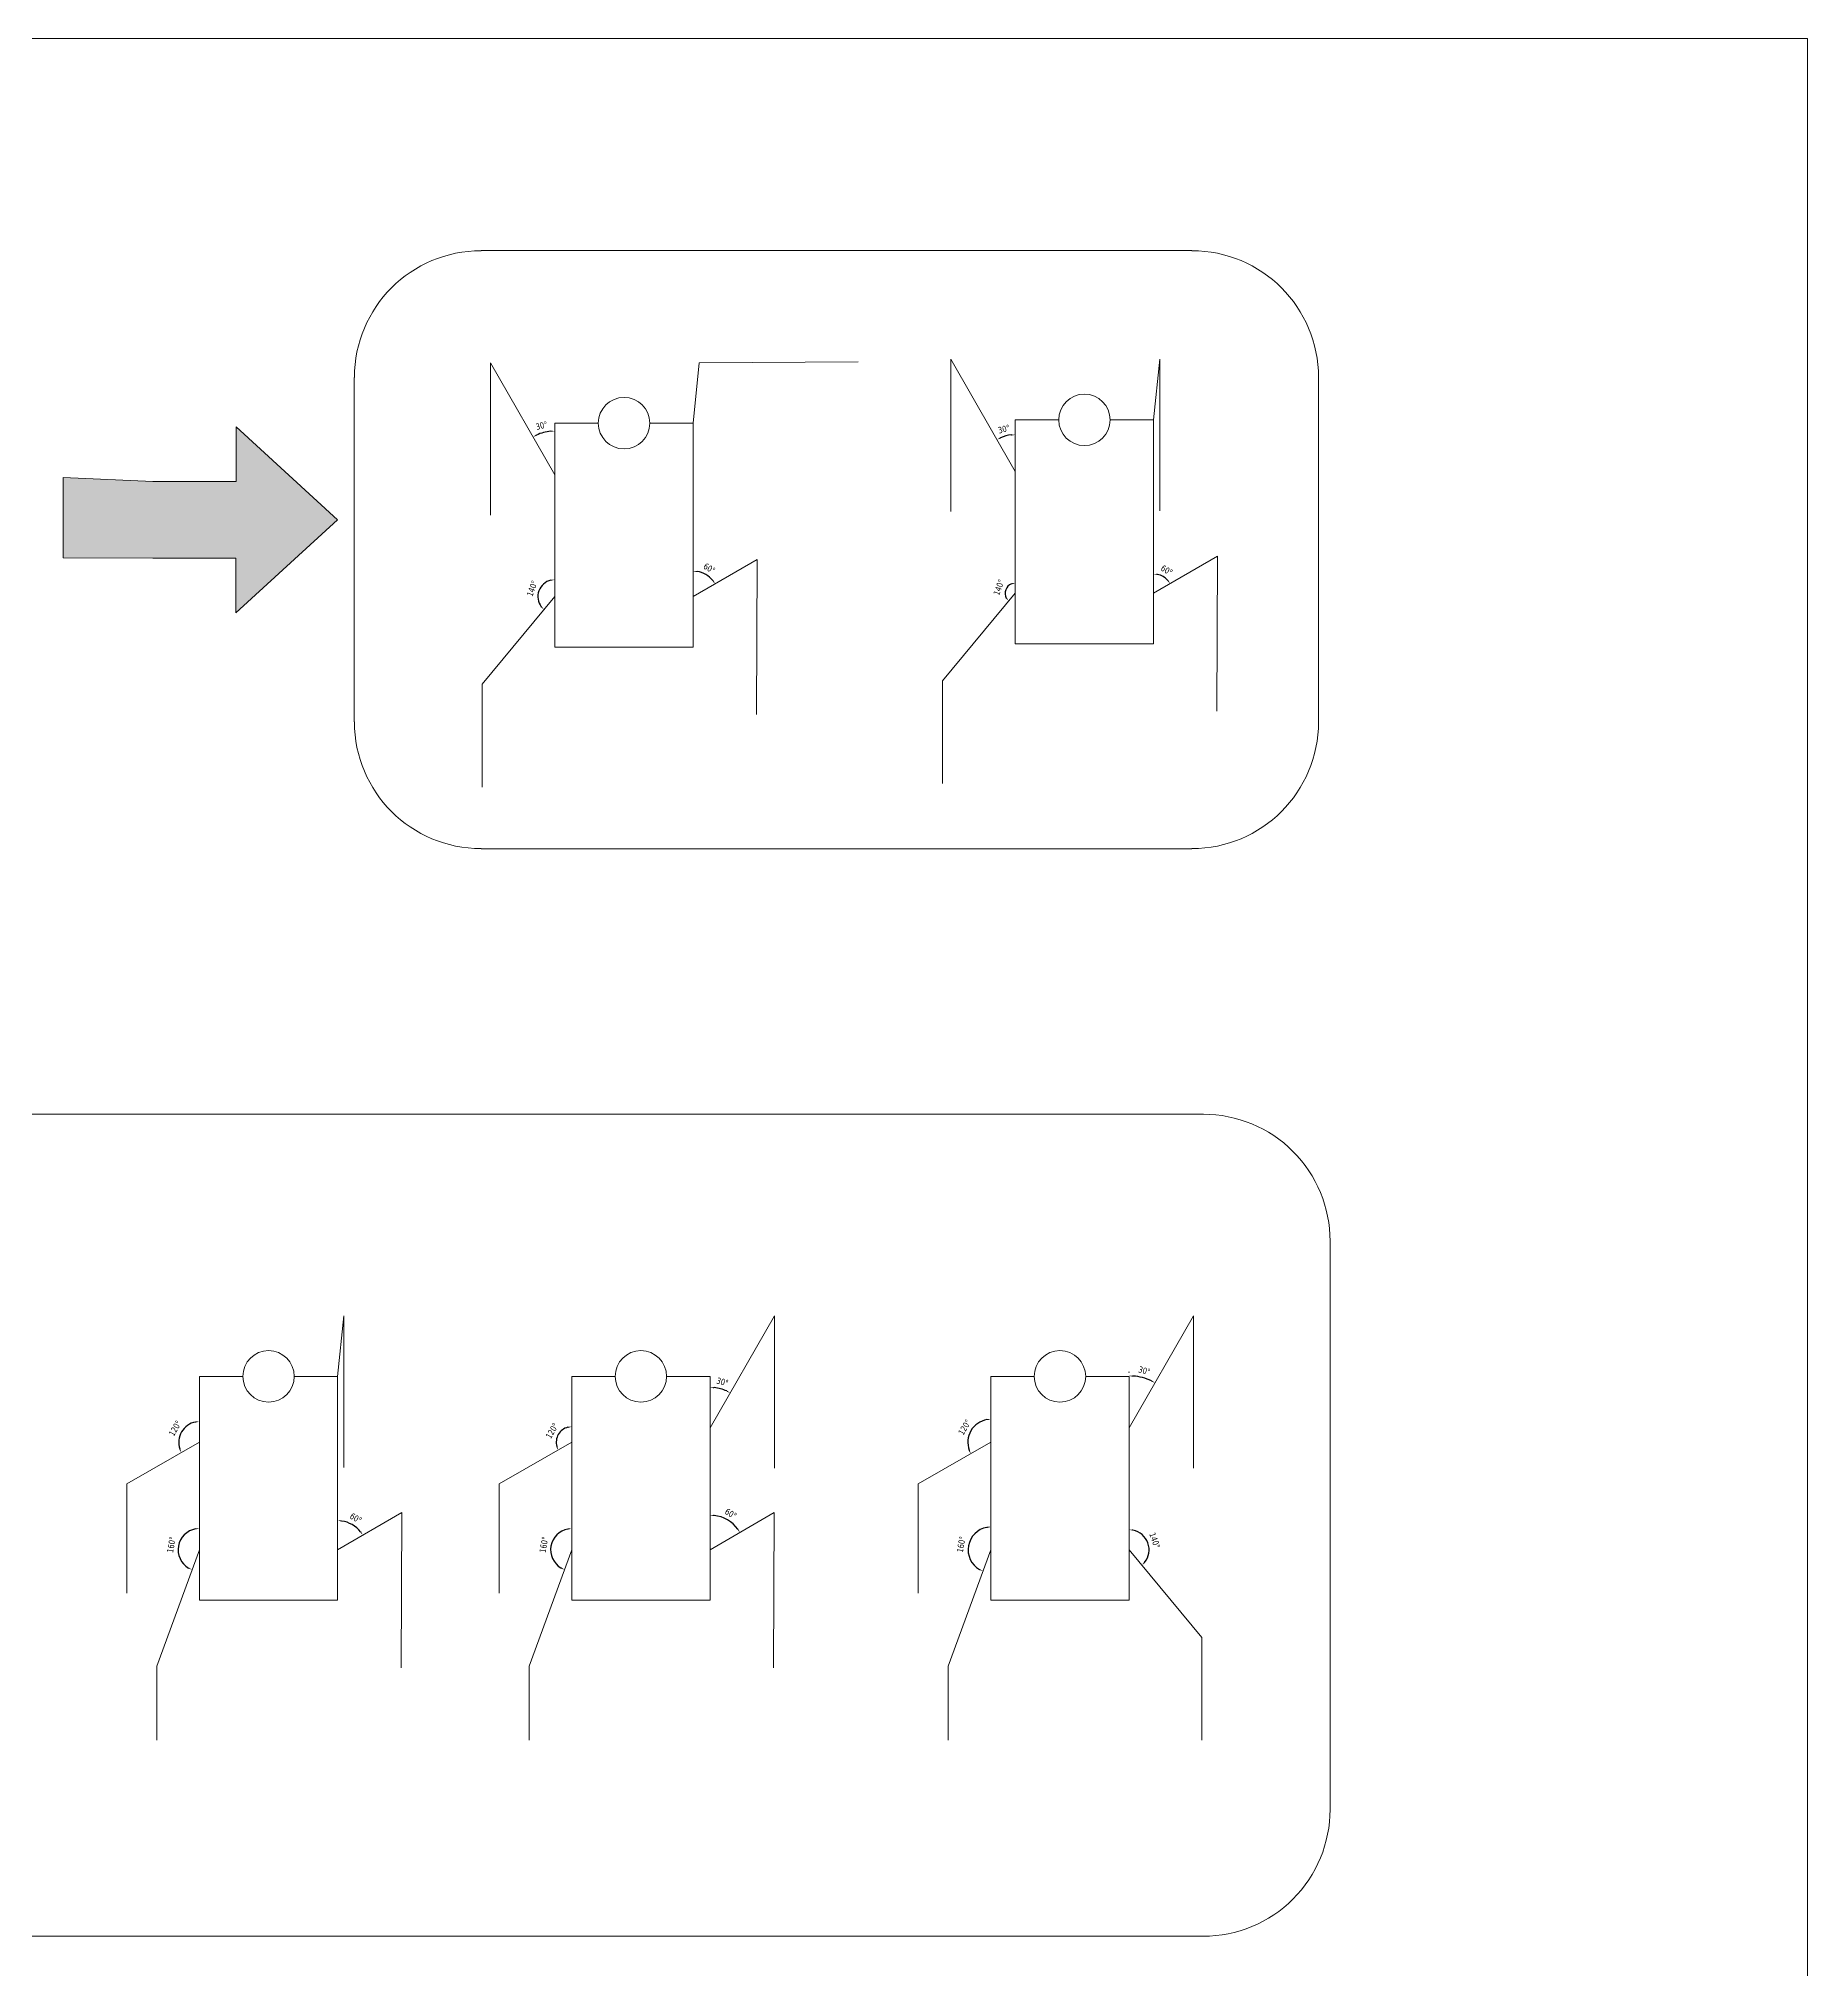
# Model space of a CAD drawing. Header units: millimetres. Extents: x 10966 to 11263, y 6995 to 7205.
# Drawn here: x 11150.7 to 11262.8, y 7082.2 to 7204.6 of the extents above; entities that cross this region are included whole.
import ezdxf

# ---------------------------------------------------------------- set-up
doc = ezdxf.new("R2010")
doc.units = ezdxf.units.MM
doc.header["$MEASUREMENT"] = 0
for name, color, linetype, lineweight in [('DIM', 252, 'Continuous', 18), ('NET LIEN', 255, 'Continuous', 18), ('NetLien', 7, 'Continuous', 30)]:
    doc.layers.add(name, color=color, linetype=linetype, lineweight=lineweight)
doc.styles.add('TEXT1', font='tahoma.ttf', dxfattribs={"width": 0.9})
doc.dimstyles.new('DIM1', dxfattribs={"dimtxt": 2, "dimasz": 1.25, "dimexe": 1.25, "dimexo": 1.25, "dimgap": 1.25, "dimtad": 1, "dimtoh": 1, "dimdec": 0, "dimzin": 0, "dimdsep": 46, "dimtxsty": 'TEXT1', "dimcen": 0.09, "dimclrd": 256, "dimclre": 256, "dimclrt": 256, "dimadec": 0, "dimazin": 0, "dimtfac": 1, "dimtdec": 0, "dimtix": 1, "dimtofl": 0, "dimtmove": 0, "dimatfit": 3, "dimfxl": 1, "dimtolj": 1, "dimtzin": 0, "dimlwd": -1, "dimlwe": -1, "dimarcsym": 0})

# ---------------------------------------------------------------- blocks, each defined once
blk = doc.blocks.new('*D89')
at = {"layer": 'Defpoints', "color": 0, "transparency": 16777216}
for p in [(11179.34, 7184.02), (11182.93, 7179.65), (11183.41, 7180.19), (11183.41, 7176.91), (11183.41, 7165.99)]:
    blk.add_point(p, dxfattribs=at)
at = {"layer": 'NetLien', "transparency": 16777216}
blk.add_arc((11183.41, 7176.91), 2.78, 95.157, 114.6906, dxfattribs=at)
for points in [[(11182.27, 7179.4), (11182.23, 7179.47), (11182.03, 7179.32)], [(11183.16, 7179.72), (11183.17, 7179.64), (11183.41, 7179.69)]]:
    blk.add_solid(points, dxfattribs=at)
at = {"layer": 'NetLien', "transparency": 16777216, "insert": (11182.58, 7180.04), "char_height": 0.4, "attachment_point": 5, "rotation": 14.9238, "style": 'TEXT1'}
blk.add_mtext('\\A1;30°', dxfattribs=at)
blk = doc.blocks.new('*D90')
at = {"layer": 'Defpoints', "color": 0, "transparency": 16777216}
for p in [(11183.41, 7180.19), (11182.63, 7169.93), (11183.41, 7169.2), (11183.41, 7165.99), (11178.8, 7163.65)]:
    blk.add_point(p, dxfattribs=at)
at = {"layer": 'NetLien', "transparency": 16777216}
blk.add_arc((11183.41, 7169.2), 1.07, 103.3932, 216.856, dxfattribs=at)
for points in [[(11183.16, 7170.28), (11183.17, 7170.2), (11183.41, 7170.27)], [(11182.59, 7168.58), (11182.53, 7168.53), (11182.73, 7168.37)]]:
    blk.add_solid(points, dxfattribs=at)
at = {"layer": 'NetLien', "transparency": 16777216, "insert": (11181.98, 7169.72), "char_height": 0.4, "attachment_point": 5, "rotation": 70.1246, "style": 'TEXT1'}
blk.add_mtext('\\A1;140°', dxfattribs=at)
blk = doc.blocks.new('*D91')
at = {"layer": 'Defpoints', "color": 0, "transparency": 16777216}
for p in [(11192.18, 7180.19), (11196.23, 7171.55), (11193.21, 7170.44), (11192.18, 7169.2), (11192.18, 7165.99)]:
    blk.add_point(p, dxfattribs=at)
at = {"layer": 'NetLien', "transparency": 16777216}
blk.add_arc((11192.18, 7169.2), 1.61, 39.0389, 81.1205, dxfattribs=at)
for points in [[(11192.42, 7170.75), (11192.43, 7170.83), (11192.18, 7170.81)], [(11193.47, 7170.24), (11193.4, 7170.19), (11193.57, 7170.01)]]:
    blk.add_solid(points, dxfattribs=at)
at = {"layer": 'NetLien', "transparency": 16777216, "insert": (11193.21, 7170.99), "char_height": 0.4, "attachment_point": 5, "rotation": 330.0797, "style": 'TEXT1'}
blk.add_mtext('\\A1;60°', dxfattribs=at)
blk = doc.blocks.new('*D92')
at = {"layer": 'Defpoints', "color": 0, "transparency": 16777216}
for p in [(11208.52, 7184.24), (11212.2, 7179.42), (11212.6, 7180.4), (11212.6, 7177.13), (11212.6, 7166.21)]:
    blk.add_point(p, dxfattribs=at)
at = {"layer": 'NetLien', "transparency": 16777216}
blk.add_arc((11212.6, 7177.13), 2.33, 96.1613, 113.6864, dxfattribs=at)
for points in [[(11212.35, 7179.48), (11212.35, 7179.4), (11212.6, 7179.45)], [(11211.68, 7179.22), (11211.65, 7179.3), (11211.44, 7179.15)]]:
    blk.add_solid(points, dxfattribs=at)
at = {"layer": 'NetLien', "transparency": 16777216, "insert": (11211.88, 7179.82), "char_height": 0.4, "attachment_point": 5, "rotation": 14.9238, "style": 'TEXT1'}
blk.add_mtext('\\A1;30°', dxfattribs=at)
blk = doc.blocks.new('*D94')
at = {"layer": 'Defpoints', "color": 0, "transparency": 16777216}
for p in [(11221.36, 7180.4), (11225.42, 7171.77), (11222.15, 7170.35), (11221.36, 7169.41), (11221.36, 7166.21)]:
    blk.add_point(p, dxfattribs=at)
at = {"layer": 'NetLien', "transparency": 16777216}
blk.add_arc((11221.36, 7169.41), 1.22, 41.9306, 78.2288, dxfattribs=at)
for points in [[(11221.61, 7170.57), (11221.62, 7170.65), (11221.36, 7170.63)], [(11222.3, 7170.25), (11222.24, 7170.2), (11222.42, 7170.03)]]:
    blk.add_solid(points, dxfattribs=at)
at = {"layer": 'NetLien', "transparency": 16777216, "insert": (11222.2, 7170.87), "char_height": 0.4, "attachment_point": 5, "rotation": 330.0797, "style": 'TEXT1'}
blk.add_mtext('\\A1;60°', dxfattribs=at)
blk = doc.blocks.new('*D95')
at = {"layer": 'Defpoints', "color": 0, "transparency": 16777216}
for p in [(11212.6, 7180.4), (11212.13, 7169.86), (11212.6, 7169.41), (11212.6, 7166.21), (11207.98, 7163.87)]:
    blk.add_point(p, dxfattribs=at)
at = {"layer": 'NetLien', "transparency": 16777216}
blk.add_arc((11212.6, 7169.41), 0.645, 112.3646, 207.8846, dxfattribs=at)
for points in [[(11212.35, 7170.05), (11212.36, 7169.97), (11212.6, 7170.06)], [(11212.06, 7169.14), (11212, 7169.09), (11212.19, 7168.92)]]:
    blk.add_solid(points, dxfattribs=at)
at = {"layer": 'NetLien', "transparency": 16777216, "insert": (11211.56, 7169.79), "char_height": 0.4, "attachment_point": 5, "rotation": 70.1246, "style": 'TEXT1'}
blk.add_mtext('\\A1;140°', dxfattribs=at)
blk = doc.blocks.new('*D107')
at = {"layer": 'Defpoints', "color": 0, "transparency": 16777216}
for p in [(11160.89, 7119.79), (11160.04, 7116.62), (11160.89, 7115.61), (11160.89, 7115.61), (11156.28, 7112.98)]:
    blk.add_point(p, dxfattribs=at)
at = {"layer": 'NetLien', "transparency": 16777216}
blk.add_arc((11160.89, 7115.61), 1.31, 100.9106, 198.8271, dxfattribs=at)
for points in [[(11160.63, 7116.94), (11160.64, 7116.86), (11160.89, 7116.92)], [(11159.68, 7115.2), (11159.6, 7115.17), (11159.75, 7114.96)]]:
    blk.add_solid(points, dxfattribs=at)
at = {"layer": 'NetLien', "transparency": 16777216, "insert": (11159.35, 7116.5), "char_height": 0.4, "attachment_point": 5, "rotation": 59.8688, "style": 'TEXT1'}
blk.add_mtext('\\A1;120°', dxfattribs=at)
blk = doc.blocks.new('*D108')
at = {"layer": 'Defpoints', "color": 0, "transparency": 16777216}
for p in [(11160.89, 7119.79), (11159.8, 7109.61), (11160.89, 7108.8), (11160.89, 7105.6), (11158.18, 7101.43)]:
    blk.add_point(p, dxfattribs=at)
at = {"layer": 'NetLien', "transparency": 16777216}
blk.add_arc((11160.89, 7108.8), 1.35, 100.6236, 239.1878, dxfattribs=at)
for points in [[(11160.63, 7110.17), (11160.64, 7110.09), (11160.89, 7110.15)], [(11160.21, 7107.68), (11160.18, 7107.61), (11160.42, 7107.54)]]:
    blk.add_solid(points, dxfattribs=at)
at = {"layer": 'NetLien', "transparency": 16777216, "insert": (11159.11, 7109.12), "char_height": 0.4, "attachment_point": 5, "rotation": 79.9057, "style": 'TEXT1'}
blk.add_mtext('\\A1;160°', dxfattribs=at)
blk = doc.blocks.new('*D109')
at = {"layer": 'Defpoints', "color": 0, "transparency": 16777216}
for p in [(11169.65, 7119.79), (11173.71, 7111.16), (11170.83, 7110.22), (11169.65, 7108.8), (11169.65, 7105.6)]:
    blk.add_point(p, dxfattribs=at)
at = {"layer": 'NetLien', "transparency": 16777216}
blk.add_arc((11169.65, 7108.8), 1.84, 37.9344, 82.2251, dxfattribs=at)
for points in [[(11169.9, 7110.59), (11169.9, 7110.67), (11169.65, 7110.65)], [(11171.14, 7109.96), (11171.07, 7109.91), (11171.24, 7109.73)]]:
    blk.add_solid(points, dxfattribs=at)
at = {"layer": 'NetLien', "transparency": 16777216, "insert": (11170.8, 7110.8), "char_height": 0.4, "attachment_point": 5, "rotation": 330.0797, "style": 'TEXT1'}
blk.add_mtext('\\A1;60°', dxfattribs=at)
blk = doc.blocks.new('*D110')
at = {"layer": 'Defpoints', "color": 0, "transparency": 16777216}
for p in [(11184.49, 7119.79), (11183.86, 7116.37), (11184.49, 7115.61), (11184.49, 7115.61), (11179.88, 7112.98)]:
    blk.add_point(p, dxfattribs=at)
at = {"layer": 'NetLien', "transparency": 16777216}
blk.add_arc((11184.49, 7115.61), 0.988, 104.5362, 195.2014, dxfattribs=at)
for points in [[(11184.24, 7116.61), (11184.25, 7116.52), (11184.49, 7116.6)], [(11183.58, 7115.37), (11183.5, 7115.33), (11183.63, 7115.12)]]:
    blk.add_solid(points, dxfattribs=at)
at = {"layer": 'NetLien', "transparency": 16777216, "insert": (11183.24, 7116.34), "char_height": 0.4, "attachment_point": 5, "rotation": 59.8688, "style": 'TEXT1'}
blk.add_mtext('\\A1;120°', dxfattribs=at)
blk = doc.blocks.new('*D111')
at = {"layer": 'Defpoints', "color": 0, "transparency": 16777216}
for p in [(11197.33, 7123.62), (11193.26, 7119.79), (11194.13, 7118.93), (11193.26, 7116.52), (11193.26, 7116.52)]:
    blk.add_point(p, dxfattribs=at)
at = {"layer": 'NetLien', "transparency": 16777216}
blk.add_arc((11193.26, 7116.52), 2.57, 65.7336, 84.4187, dxfattribs=at)
for points in [[(11193.5, 7119.03), (11193.51, 7119.11), (11193.26, 7119.08)], [(11194.33, 7118.89), (11194.29, 7118.82), (11194.53, 7118.74)]]:
    blk.add_solid(points, dxfattribs=at)
at = {"layer": 'NetLien', "transparency": 16777216, "insert": (11194.04, 7119.44), "char_height": 0.4, "attachment_point": 5, "rotation": 345.0762, "style": 'TEXT1'}
blk.add_mtext('\\A1;30°', dxfattribs=at)
blk = doc.blocks.new('*D112')
at = {"layer": 'Defpoints', "color": 0, "transparency": 16777216}
for p in [(11184.49, 7119.79), (11183.42, 7109.61), (11184.49, 7108.8), (11184.49, 7105.6), (11181.78, 7101.43)]:
    blk.add_point(p, dxfattribs=at)
at = {"layer": 'NetLien', "transparency": 16777216}
blk.add_arc((11184.49, 7108.8), 1.34, 100.6903, 239.1211, dxfattribs=at)
for points in [[(11184.24, 7110.16), (11184.25, 7110.08), (11184.49, 7110.14)], [(11183.82, 7107.69), (11183.79, 7107.61), (11184.03, 7107.54)]]:
    blk.add_solid(points, dxfattribs=at)
at = {"layer": 'NetLien', "transparency": 16777216, "insert": (11182.72, 7109.12), "char_height": 0.4, "attachment_point": 5, "rotation": 79.9057, "style": 'TEXT1'}
blk.add_mtext('\\A1;160°', dxfattribs=at)
blk = doc.blocks.new('*D113')
at = {"layer": 'Defpoints', "color": 0, "transparency": 16777216}
for p in [(11193.26, 7119.79), (11197.31, 7111.16), (11194.66, 7110.48), (11193.26, 7108.8), (11193.26, 7105.6)]:
    blk.add_point(p, dxfattribs=at)
at = {"layer": 'NetLien', "transparency": 16777216}
blk.add_arc((11193.26, 7108.8), 2.19, 36.7174, 83.4421, dxfattribs=at)
for points in [[(11193.5, 7110.93), (11193.51, 7111.02), (11193.26, 7110.99)], [(11195.04, 7110.13), (11194.97, 7110.09), (11195.15, 7109.9)]]:
    blk.add_solid(points, dxfattribs=at)
at = {"layer": 'NetLien', "transparency": 16777216, "insert": (11194.57, 7111.09), "char_height": 0.4, "attachment_point": 5, "rotation": 330.0797, "style": 'TEXT1'}
blk.add_mtext('\\A1;60°', dxfattribs=at)
blk = doc.blocks.new('*D114')
at = {"layer": 'Defpoints', "color": 0, "transparency": 16777216}
for p in [(11223.89, 7123.62), (11219.81, 7119.79), (11220.93, 7119.62), (11219.81, 7116.52), (11219.81, 7116.52)]:
    blk.add_point(p, dxfattribs=at)
at = {"layer": 'NetLien', "transparency": 16777216}
blk.add_line((11219.81, 7120.04), (11219.81, 7120.07), dxfattribs=at)
blk.add_arc((11219.81, 7116.52), 3.3, 64.4946, 85.6577, dxfattribs=at)
for points in [[(11220.06, 7119.76), (11220.06, 7119.85), (11219.81, 7119.82)], [(11221.25, 7119.53), (11221.21, 7119.46), (11221.45, 7119.38)]]:
    blk.add_solid(points, dxfattribs=at)
at = {"layer": 'NetLien', "transparency": 16777216, "insert": (11220.78, 7120.15), "char_height": 0.4, "attachment_point": 5, "rotation": 345.0762, "style": 'TEXT1'}
blk.add_mtext('\\A1;30°', dxfattribs=at)
blk = doc.blocks.new('*D115')
at = {"layer": 'Defpoints', "color": 0, "transparency": 16777216}
for p in [(11211.05, 7119.79), (11210.11, 7116.73), (11211.05, 7115.61), (11211.05, 7115.61), (11206.44, 7112.98)]:
    blk.add_point(p, dxfattribs=at)
at = {"layer": 'NetLien', "transparency": 16777216}
blk.add_arc((11211.05, 7115.61), 1.46, 99.8112, 199.9264, dxfattribs=at)
for points in [[(11210.79, 7117.09), (11210.8, 7117.01), (11211.05, 7117.07)], [(11209.71, 7115.13), (11209.64, 7115.09), (11209.78, 7114.88)]]:
    blk.add_solid(points, dxfattribs=at)
at = {"layer": 'NetLien', "transparency": 16777216, "insert": (11209.39, 7116.57), "char_height": 0.4, "attachment_point": 5, "rotation": 59.8688, "style": 'TEXT1'}
blk.add_mtext('\\A1;120°', dxfattribs=at)
blk = doc.blocks.new('*D116')
at = {"layer": 'Defpoints', "color": 0, "transparency": 16777216}
for p in [(11211.05, 7119.79), (11209.89, 7109.67), (11211.05, 7108.8), (11211.05, 7105.6), (11208.34, 7101.43)]:
    blk.add_point(p, dxfattribs=at)
at = {"layer": 'NetLien', "transparency": 16777216}
blk.add_arc((11211.05, 7108.8), 1.44, 99.933, 239.8784, dxfattribs=at)
for points in [[(11210.79, 7110.27), (11210.8, 7110.18), (11211.05, 7110.25)], [(11210.34, 7107.59), (11210.3, 7107.52), (11210.55, 7107.45)]]:
    blk.add_solid(points, dxfattribs=at)
at = {"layer": 'NetLien', "transparency": 16777216, "insert": (11209.17, 7109.14), "char_height": 0.4, "attachment_point": 5, "rotation": 79.9057, "style": 'TEXT1'}
blk.add_mtext('\\A1;160°', dxfattribs=at)
blk = doc.blocks.new('*D117')
at = {"layer": 'Defpoints', "color": 0, "transparency": 16777216}
for p in [(11219.81, 7119.79), (11219.81, 7108.8), (11221.08, 7108.73), (11219.81, 7105.6), (11224.43, 7103.25)]:
    blk.add_point(p, dxfattribs=at)
at = {"layer": 'NetLien', "transparency": 16777216}
blk.add_arc((11219.81, 7108.8), 1.27, 321.041, 78.7097, dxfattribs=at)
for points in [[(11220.06, 7110.01), (11220.06, 7110.09), (11219.81, 7110.07)], [(11220.83, 7107.97), (11220.77, 7108.03), (11220.62, 7107.83)]]:
    blk.add_solid(points, dxfattribs=at)
at = {"layer": 'NetLien', "transparency": 16777216, "insert": (11221.44, 7109.39), "char_height": 0.4, "attachment_point": 5, "rotation": 289.8754, "style": 'TEXT1'}
blk.add_mtext('\\A1;140°', dxfattribs=at)

msp = doc.modelspace()

# ---------------------------------------------------------------- hatches: boundary and pattern name
at = {"layer": 'NET LIEN'}
h = msp.add_hatch(color=256, dxfattribs=at)
h.dxf.hatch_style = 1
h.paths.add_polyline_path([(11015.47, 7117.7), (11015.47, 7114.23), (11010.2, 7114.23), (11004.53, 7114.49), (11004.53, 7109.39), (11010.19, 7109.38), (11015.46, 7109.37), (11015.46, 7105.91), (11021.91, 7111.8)])
h.paths.add_polyline_path([(11163.21, 7179.96), (11163.21, 7176.49), (11157.93, 7176.49), (11152.26, 7176.75), (11152.26, 7171.65), (11157.93, 7171.64), (11163.2, 7171.63), (11163.19, 7168.17), (11169.65, 7174.06)])
h.paths.add_polyline_path([(11108.56, 7117.7), (11108.56, 7114.23), (11103.29, 7114.23), (11097.62, 7114.49), (11097.62, 7109.39), (11103.29, 7109.38), (11108.56, 7109.37), (11108.55, 7105.91), (11115.01, 7111.8)])
h.paths.add_polyline_path([(11154.05, 7043.06), (11154.05, 7039.59), (11148.78, 7039.59), (11143.1, 7039.85), (11143.1, 7034.75), (11148.77, 7034.74), (11154.04, 7034.73), (11154.04, 7031.26), (11160.49, 7037.15)])
h.paths.add_polyline_path([(11015.47, 7043.06), (11015.47, 7039.59), (11010.2, 7039.59), (11004.53, 7039.85), (11004.53, 7034.75), (11010.19, 7034.74), (11015.46, 7034.73), (11015.46, 7031.26), (11021.91, 7037.15)])

# ---------------------------------------------------------------- linework, layer by layer
at = {"layer": 'DIM'}
msp.add_line((11160.89, 7105.6), (11160.89, 7108.8), dxfattribs=at)
at = {"layer": 'NET LIEN'}
for p, q in [((11178.74, 7191.13), (11223.79, 7191.13)), ((11170.7, 7161.26), (11170.7, 7183.09)), ((11183.41, 7176.91), (11179.34, 7184.02)), ((11179.34, 7184.02), (11179.34, 7174.37)), ((11192.18, 7180.19), (11192.57, 7184.02)), ((11192.57, 7184.02), (11202.63, 7184.07)), ((11212.6, 7177.13), (11208.52, 7184.24)), ((11208.52, 7184.24), (11208.52, 7174.59)), ((11221.36, 7180.4), (11221.75, 7184.24)), ((11221.75, 7184.24), (11221.75, 7174.63)), ((11231.82, 7183.09), (11231.82, 7161.26)), ((11169.65, 7174.06), (11163.21, 7179.96)), ((11163.21, 7179.96), (11163.21, 7176.49)), ((11192.18, 7180.19), (11189.42, 7180.19)), ((11192.18, 7180.19), (11192.18, 7176.91)), ((11221.36, 7180.4), (11218.61, 7180.4)), ((11221.36, 7180.4), (11221.36, 7177.13)), ((11152.26, 7171.65), (11152.26, 7176.75)), ((11152.26, 7176.75), (11157.93, 7176.49)), ((11163.21, 7176.49), (11157.93, 7176.49)), ((11169.65, 7174.06), (11163.19, 7168.17)), ((11157.93, 7171.64), (11152.26, 7171.65)), ((11163.2, 7171.63), (11157.93, 7171.64)), ((11163.19, 7168.17), (11163.2, 7171.63)), ((11192.18, 7169.2), (11196.23, 7171.55)), ((11196.23, 7171.55), (11196.2, 7161.72)), ((11221.36, 7169.41), (11225.42, 7171.77)), ((11225.42, 7171.77), (11225.38, 7161.94)), ((11183.41, 7169.2), (11178.8, 7163.65)), ((11192.18, 7165.99), (11192.18, 7169.2)), ((11212.6, 7169.41), (11207.98, 7163.87)), ((11221.36, 7166.21), (11221.36, 7169.41)), ((11192.18, 7165.99), (11187.8, 7165.99)), ((11192.18, 7165.99), (11192.18, 7165.99)), ((11192.18, 7165.99), (11192.18, 7165.99)), ((11192.18, 7165.99), (11192.18, 7165.99)), ((11221.36, 7166.21), (11216.98, 7166.21)), ((11221.36, 7166.21), (11221.36, 7166.21)), ((11221.36, 7166.21), (11221.36, 7166.21)), ((11221.36, 7166.21), (11221.36, 7166.21)), ((11178.8, 7163.65), (11178.8, 7157.13)), ((11207.98, 7163.87), (11207.98, 7157.35)), ((11223.79, 7153.22), (11178.74, 7153.22)), ((11169.65, 7119.79), (11170.04, 7123.62)), ((11170.04, 7123.62), (11170.04, 7114.02)), ((11193.26, 7116.52), (11197.33, 7123.62)), ((11197.33, 7123.62), (11197.33, 7113.98)), ((11219.81, 7116.52), (11223.89, 7123.62)), ((11223.89, 7123.62), (11223.89, 7113.98)), ((11160.89, 7119.79), (11160.89, 7115.61)), ((11169.65, 7119.79), (11166.89, 7119.79)), ((11184.49, 7119.79), (11184.49, 7115.61)), ((11193.26, 7119.79), (11190.5, 7119.79)), ((11193.26, 7119.79), (11193.26, 7116.52)), ((11193.26, 7119.79), (11193.26, 7116.52)), ((11211.05, 7119.79), (11211.05, 7115.61)), ((11219.81, 7119.79), (11217.06, 7119.79)), ((11219.81, 7119.79), (11219.81, 7116.52)), ((11219.81, 7119.79), (11219.81, 7116.52)), ((11160.89, 7115.61), (11156.28, 7112.98)), ((11184.49, 7115.61), (11179.88, 7112.98)), ((11211.05, 7115.61), (11206.44, 7112.98)), ((11156.28, 7112.98), (11156.28, 7106.05)), ((11179.88, 7112.98), (11179.88, 7106.05)), ((11206.44, 7112.98), (11206.44, 7106.05)), ((11169.65, 7108.8), (11173.71, 7111.16)), ((11173.71, 7111.16), (11173.67, 7101.33)), ((11193.26, 7108.8), (11197.31, 7111.16)), ((11197.31, 7111.16), (11197.28, 7101.33)), ((11160.89, 7108.8), (11158.18, 7101.43)), ((11169.65, 7105.6), (11169.65, 7108.8)), ((11184.49, 7108.8), (11181.78, 7101.43)), ((11193.26, 7105.6), (11193.26, 7108.8)), ((11211.05, 7108.8), (11208.34, 7101.43)), ((11211.05, 7108.8), (11211.05, 7105.6)), ((11219.81, 7105.6), (11219.81, 7108.8)), ((11219.81, 7105.6), (11219.81, 7108.8)), ((11219.81, 7108.8), (11224.43, 7103.25)), ((11169.65, 7105.6), (11169.65, 7105.6)), ((11169.65, 7105.6), (11169.65, 7105.6)), ((11169.65, 7105.6), (11169.65, 7105.6)), ((11193.26, 7105.6), (11188.87, 7105.6)), ((11193.26, 7105.6), (11193.26, 7105.6)), ((11193.26, 7105.6), (11193.26, 7105.6)), ((11193.26, 7105.6), (11193.26, 7105.6)), ((11219.81, 7105.6), (11215.43, 7105.6)), ((11219.81, 7105.6), (11219.81, 7105.6)), ((11219.81, 7105.6), (11219.81, 7105.6)), ((11219.81, 7105.6), (11219.81, 7105.6)), ((11224.43, 7103.25), (11224.43, 7096.74)), ((11158.18, 7101.43), (11158.18, 7096.74)), ((11181.78, 7101.43), (11181.78, 7096.74)), ((11208.34, 7101.43), (11208.34, 7096.74))]:
    msp.add_line(p, q, dxfattribs=at)
msp.add_lwpolyline([(10965.8, 6994.56), (11262.8, 6994.56), (11262.8, 7204.56), (10965.8, 7204.56)], close=True, dxfattribs=at)
for points in [[(11189.42, 7180.19), (11192.18, 7180.19), (11192.18, 7165.99), (11183.41, 7165.99), (11183.41, 7180.19), (11186.17, 7180.19)], [(11218.61, 7180.4), (11221.36, 7180.4), (11221.36, 7166.21), (11212.6, 7166.21), (11212.6, 7180.4), (11215.36, 7180.4)], [(11166.89, 7119.79), (11169.65, 7119.79), (11169.65, 7105.6), (11160.89, 7105.6), (11160.89, 7119.79), (11163.64, 7119.79)], [(11190.5, 7119.79), (11193.26, 7119.79), (11193.26, 7105.6), (11184.49, 7105.6), (11184.49, 7119.79), (11187.25, 7119.79)], [(11217.06, 7119.79), (11219.81, 7119.79), (11219.81, 7105.6), (11211.05, 7105.6), (11211.05, 7119.79), (11213.8, 7119.79)]]:
    msp.add_lwpolyline(points, dxfattribs=at)
msp.add_lwpolyline([(11129.81, 7136.4), (11224.52, 7136.4, -0.414214), (11232.55, 7128.36), (11232.55, 7092.35, -0.414214), (11224.52, 7084.31), (11129.81, 7084.31, -0.414214), (11121.78, 7092.35), (11121.78, 7128.36, -0.414214)], format="xyb", close=True, dxfattribs=at)
for centre in [(11216.98, 7180.4), (11187.8, 7180.19), (11165.27, 7119.79), (11188.87, 7119.79), (11215.43, 7119.79)]:
    msp.add_circle(centre, 1.63, dxfattribs=at)
for centre, start, end in [((11178.74, 7183.09), 90, 180), ((11223.79, 7183.09), 0, 90), ((11178.74, 7161.26), 180, 270), ((11223.79, 7161.26), 270, 0)]:
    msp.add_arc(centre, 8.03, start, end, dxfattribs=at)

# ---------------------------------------------------------------- dimensions: what is measured, and where the dimension line sits
at = {"layer": 'NetLien'}
for base, line1, line2, picture, middle in [((11182.93, 7179.65), ((11183.41, 7165.99), (11183.41, 7180.19)), ((11183.41, 7176.91), (11179.34, 7184.02)), '*D89', (11182.58, 7180.04)), ((11212.2, 7179.42), ((11212.6, 7177.13), (11208.52, 7184.24)), ((11212.6, 7166.21), (11212.6, 7180.4)), '*D92', (11211.88, 7179.82)), ((11182.63, 7169.93), ((11183.41, 7165.99), (11183.41, 7180.19)), ((11183.41, 7169.2), (11178.8, 7163.65)), '*D90', (11181.98, 7169.72)), ((11193.21, 7170.44), ((11192.18, 7169.2), (11196.23, 7171.55)), ((11192.18, 7180.19), (11192.18, 7165.99)), '*D91', (11193.21, 7170.99)), ((11212.13, 7169.86), ((11212.6, 7169.41), (11207.98, 7163.87)), ((11212.6, 7166.21), (11212.6, 7180.4)), '*D95', (11211.56, 7169.79)), ((11222.15, 7170.35), ((11221.36, 7169.41), (11225.42, 7171.77)), ((11221.36, 7180.4), (11221.36, 7166.21)), '*D94', (11222.2, 7170.87)), ((11194.13, 7118.93), ((11193.26, 7116.52), (11197.33, 7123.62)), ((11193.26, 7119.79), (11193.26, 7116.52)), '*D111', (11194.04, 7119.44)), ((11220.93, 7119.62), ((11219.81, 7116.52), (11223.89, 7123.62)), ((11219.81, 7119.79), (11219.81, 7116.52)), '*D114', (11220.78, 7120.15)), ((11160.04, 7116.62), ((11160.89, 7115.61), (11156.28, 7112.98)), ((11160.89, 7119.79), (11160.89, 7115.61)), '*D107', (11159.35, 7116.5)), ((11159.8, 7109.61), ((11160.89, 7108.8), (11158.18, 7101.43)), ((11160.89, 7105.6), (11160.89, 7119.79)), '*D108', (11159.11, 7109.12)), ((11170.83, 7110.22), ((11169.65, 7108.8), (11173.71, 7111.16)), ((11169.65, 7119.79), (11169.65, 7105.6)), '*D109', (11170.8, 7110.8)), ((11183.86, 7116.37), ((11184.49, 7115.61), (11179.88, 7112.98)), ((11184.49, 7119.79), (11184.49, 7115.61)), '*D110', (11183.24, 7116.34)), ((11183.42, 7109.61), ((11184.49, 7108.8), (11181.78, 7101.43)), ((11184.49, 7105.6), (11184.49, 7119.79)), '*D112', (11182.72, 7109.12)), ((11194.66, 7110.48), ((11193.26, 7108.8), (11197.31, 7111.16)), ((11193.26, 7119.79), (11193.26, 7105.6)), '*D113', (11194.57, 7111.09)), ((11210.11, 7116.73), ((11211.05, 7115.61), (11206.44, 7112.98)), ((11211.05, 7119.79), (11211.05, 7115.61)), '*D115', (11209.39, 7116.57)), ((11209.89, 7109.67), ((11211.05, 7108.8), (11208.34, 7101.43)), ((11211.05, 7105.6), (11211.05, 7119.79)), '*D116', (11209.17, 7109.14)), ((11221.08, 7108.73), ((11219.81, 7108.8), (11224.43, 7103.25)), ((11219.81, 7119.79), (11219.81, 7105.6)), '*D117', (11221.44, 7109.39))]:
    dim = msp.add_angular_dim_2l(base=base, line1=line1, line2=line2, dimstyle='DIM1', override={"dimscale": 0.2}, dxfattribs=at)
    dim.commit()
    dim.dimension.update_dxf_attribs({"geometry": picture, "text_midpoint": middle})

doc.saveas('drawing.dxf')
